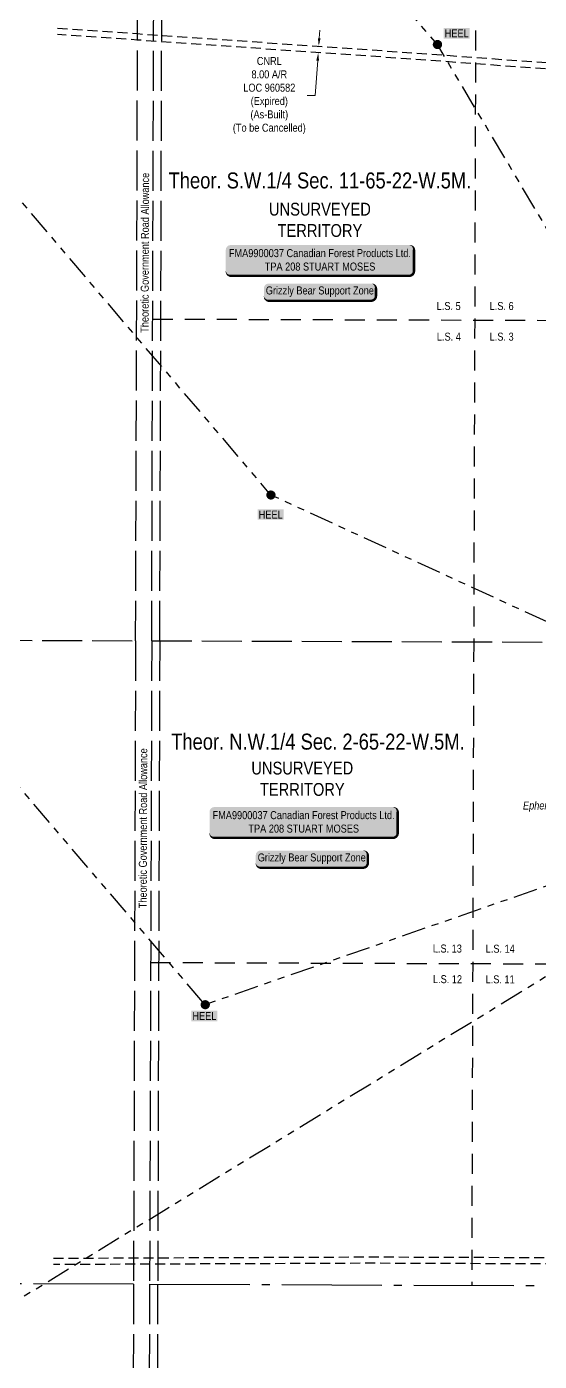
# Model space of a CAD drawing. Extents: x 481150 to 519818, y 6045091 to 6055068.
# Drawn here: x 485165 to 485805, y 6049787 to 6051456 of the extents above; entities that cross this region are included whole.
import ezdxf
from ezdxf.enums import TextEntityAlignment as Align

# ---------------------------------------------------------------- set-up
doc = ezdxf.new("R2010")
doc.units = 0
doc.header["$LTSCALE"] = 5
doc.header["$PDSIZE"] = 0.5
for name, pattern in [('foc-ACCESSROAD', [3.75, 2.5, -1.25]), ('foc-DRILLPATH', [14.75, 6, -1.75, 1.75, -1.75, 1.75, -1.75]), ('foc-LSD', [8, 5, -3]), ('foc-QUARTERLINE', [33, 25, -3, 2, -3]), ('foc-UNSURVEYED', [12.5, 10, -2.5])]:
    doc.linetypes.add(name, pattern=pattern)
doc.layers.get('Defpoints').update_dxf_attribs({"color": 9})
for name, color, linetype in [('AS-WILDLIFE-BLOCK', 131, 'Continuous'), ('C-SYMBOL', 7, 'Continuous'), ('F-AR', 190, 'foc-ACCESSROAD'), ('L-MON', 1, 'Continuous'), ('L-QSEC', 8, 'foc-QUARTERLINE'), ('L-ROAD-T', 7, 'Continuous'), ('L-SECTION-LSD', 7, 'foc-LSD'), ('L-UNS-T', 3, 'Continuous'), ('L-USEC', 7, 'foc-UNSURVEYED'), ('P-PDRILLPATH', 12, 'foc-DRILLPATH'), ('T-WATER-T', 170, 'Continuous')]:
    doc.layers.add(name, color=color, linetype=linetype)
doc.layers.add('C-RW-T', color=13, linetype='Continuous', lineweight=9)
doc.layers.add('F-AR-T', color=190, linetype='Continuous', lineweight=9)
doc.styles.add('100L', font='ARIALN.TTF', dxfattribs={"height": 11})
doc.styles.add('175L', font='ARIALN.TTF', dxfattribs={"height": 20})
doc.styles.add('80', font='ARIALN.TTF', dxfattribs={"height": 10})
doc.styles.add('80CG', font='ARIALN.TTF', dxfattribs={"height": 10})
doc.styles.add('80L', font='ARIALN.TTF', dxfattribs={"height": 10})
doc.dimstyles.new('Compass 5 000', dxfattribs={"dimscale": 5, "dimtxt": 9, "dimasz": 2, "dimexe": 0.2, "dimexo": 0.0625, "dimgap": 0.5, "dimtad": 0, "dimtih": 1, "dimtoh": 1, "dimzin": 0, "dimdsep": 46, "dimtxsty": '80CG', "dimcen": 0.1, "dimse1": 1, "dimse2": 1, "dimclrd": 256, "dimclrt": 256, "dimaunit": 1, "dimadec": 4, "dimazin": 0, "dimtfac": 0.06, "dimtofl": 0, "dimtmove": 0, "dimatfit": 1, "dimfxl": 0.2, "dimtolj": 1, "dimtzin": 0, "dimlwd": -1, "dimarcsym": 0})

# ---------------------------------------------------------------- blocks, each defined once
blk = doc.blocks.new('*U412')
h = blk.add_hatch(color=255)
edge = h.paths.add_edge_path()
edge.add_line((-64, -11.5), (64, -11.5))
edge.add_arc((64, -5.5), 6, 270, 360)
edge.add_line((70, -5.5), (70, 4))
edge.add_arc((64, 4), 6, 0, 90)
edge.add_line((64, 10), (-64, 10))
edge.add_arc((-64, 4), 6, 90, 180)
edge.add_line((-70, 4), (-70, -5.5))
edge.add_arc((-64, -5.5), 6, 180, 270)
at = {"color": 131, "flags": 128}
blk.add_lwpolyline([(-64, -11.5, 3, 3, 0), (64, -11.5, 3, 3, 0.414214), (70, -5.5, 3, 3, 0), (70, 4, 3, 0, 0.414214), (64, 10, 0, 0, 0), (-64, 10, 0, 0, 0.414214), (-70, 4, 0, 0, 0), (-70, -5.5, 0, 3, 0.414214)], format="xyseb", close=True, dxfattribs=at)
at = {"color": 131, "style": '80'}
blk.add_attdef('ENTER_TEXT_001', (-36, -5), '', height=10, dxfattribs=at)
blk = doc.blocks.new('*U406')
h = blk.add_hatch(color=255)
edge = h.paths.add_edge_path()
edge.add_line((-111.5, -20), (111.5, -20))
edge.add_arc((111.5, -14), 6, 270, 360)
edge.add_line((117.5, -14), (117.5, 12.5))
edge.add_arc((111.5, 12.5), 6, 0, 90)
edge.add_line((111.5, 18.5), (-111.5, 18.5))
edge.add_arc((-111.5, 12.5), 6, 90, 180)
edge.add_line((-117.5, 12.5), (-117.5, -14))
edge.add_arc((-111.5, -14), 6, 180, 270)
at = {"color": 44, "flags": 128}
blk.add_lwpolyline([(-111.5, -20, 3, 3, 0), (111.5, -20, 3, 3, 0.414214), (117.5, -14, 3, 3, 0), (117.5, 12.5, 3, 0, 0.414214), (111.5, 18.5, 0, 0, 0), (-111.5, 18.5, 0, 0, 0.414214), (-117.5, 12.5, 0, 0, 0), (-117.5, -14, 0, 3, 0.414214)], format="xyseb", close=True, dxfattribs=at)
at = {"color": 44, "style": '80'}
blk.add_attdef('ENTER_TEXT_001', (-36, -5), '', height=10, dxfattribs=at)
blk = doc.blocks.new('plbh')
at = {"layer": 'L-MON'}
h = blk.add_hatch(color=255, dxfattribs=at)
h.dxf.hatch_style = 1
edge = h.paths.add_edge_path()
edge.add_arc((0, 0), 1.16, 0, 360)
h = blk.add_hatch(color=256, dxfattribs=at)
h.dxf.hatch_style = 1
h.paths.add_polyline_path([(-0.96, 0, 1), (0.96, 0, 1)])
h.paths.add_polyline_path([(0.91, 0, -1), (-0.91, 0, -1)], flags=16)
h.paths.add_polyline_path([(0.45, 0, -1), (-0.45, 0, -1)], flags=0)
h = blk.add_hatch(color=256, dxfattribs=at)
h.dxf.hatch_style = 1
h.paths.add_polyline_path([(-0.45, 0, 1), (0.45, 0, 1)])
h.paths.add_polyline_path([(0.4, 0, -1), (-0.4, 0, -1)], flags=16)
at = {"layer": 'L-MON', "color": 240}
for radius in [0.96, 0.91, 0.45, 0.4]:
    blk.add_circle((0, 0), radius, dxfattribs=at)
blk = doc.blocks.new('*D581')
at = {"layer": 'Defpoints', "color": 0, "transparency": 16777216}
for p in [(485537.8, 6051430.5), (485528.8, 6051423.1), (485537.2, 6051422.5)]:
    blk.add_point(p, dxfattribs=at)
at = {"layer": 'F-AR-T', "transparency": 16777216}
for p, q in [((485530.1, 6051441.1), (485530.7, 6051451.1)), ((485528.1, 6051413.2), (485525.1, 6051369.5)), ((485525.1, 6051369.5), (485515.1, 6051369.5))]:
    blk.add_line(p, q, dxfattribs=at)
for points in [[(485528.4, 6051441.2), (485531.7, 6051441), (485529.4, 6051431.1)], [(485526.4, 6051413.3), (485529.8, 6051413), (485528.8, 6051423.1)]]:
    blk.add_solid(points, dxfattribs=at)
at = {"layer": 'F-AR-T', "transparency": 16777216, "insert": (485467.7, 6051369.5), "char_height": 10, "attachment_point": 5, "style": '80CG'}
blk.add_mtext('\\A1;CNRL\\P8.00 A/R\\PLOC 960582\\P(Expired)\\P(As-Built)\\P(To be Cancelled)', dxfattribs=at)

msp = doc.modelspace()

# ---------------------------------------------------------------- linework, layer by layer
at = {"layer": 'F-AR', "flags": 128}
for points in [[(486281.129, 6051589.008), (486229.79, 6051561.811), (486188.052, 6051489.364), (486127.086, 6051383.545), (486124.954, 6051379.845), (486033.801, 6051386.501), (485639.054, 6051415.459), (485333.284, 6051436.735), (485303.131, 6051438.833), (485203.163, 6051445.789)], [(485203.188, 6051453.807), (485303.157, 6051446.851), (485333.31, 6051444.754), (485639.624, 6051423.44), (486034.384, 6051394.481), (486120.528, 6051388.191), (486127.135, 6051399.658), (486178.837, 6051489.396), (486224.008, 6051567.803), (486264.146, 6051589.066)], [(485198.277, 6049916.354), (485298.263, 6049916.77), (485328.423, 6049916.895), (485595.329, 6049918.004), (486002.426, 6049916.536), (486110.423, 6049917.824), (486420.479, 6049917.032), (486426.442, 6049931.367), (486426.363, 6049928.978), (486427.791, 6049887.044), (486405.054, 6049909.076), (486110.461, 6049909.829), (486002.522, 6049908.541), (485595.33, 6049910.004), (485328.397, 6049908.893), (485298.237, 6049908.768), (485198.251, 6049908.352)]]:
    msp.add_lwpolyline(points, dxfattribs=at)
at = {"layer": 'L-QSEC'}
for p, q in [((485298.12, 6049883.917), (483689.247, 6049889.395)), ((485318.226, 6049883.848), (486087.966, 6049881.23))]:
    msp.add_line(p, q, dxfattribs=at)
at = {"layer": 'L-SECTION-LSD'}
for p, q in [((485722.89, 6050686.715), (485720.408, 6049882.482)), ((485319.522, 6050285.967), (486123.776, 6050283.228))]:
    msp.add_line(p, q, dxfattribs=at)
at = {"layer": 'L-SECTION-LSD', "flags": 128}
for points in [[(485725.41, 6051490.953), (485722.89, 6050686.715)], [(485322.115, 6051090.207), (486126.185, 6051087.461), (486930.255, 6051084.716)]]:
    msp.add_lwpolyline(points, dxfattribs=at)
at = {"layer": 'L-USEC'}
for p, q in [((485300.713, 6050688.155), (485303.304, 6051492.392)), ((485320.819, 6050688.09), (485323.412, 6051492.328)), ((485330.883, 6050688.057), (485333.471, 6051492.295)), ((484496.406, 6050690.897), (485300.713, 6050688.155)), ((485300.713, 6050688.155), (485298.12, 6049883.917)), ((485320.819, 6050688.09), (485318.226, 6049883.852)), ((485320.819, 6050688.086), (486124.962, 6050685.344)), ((485330.883, 6050688.057), (485328.291, 6049883.819)), ((485298.12, 6049883.917), (485296.824, 6049481.583)), ((485318.226, 6049883.852), (485316.932, 6049481.519)), ((485328.286, 6049883.819), (485326.99, 6049481.486))]:
    msp.add_line(p, q, dxfattribs=at)
at = {"layer": 'P-PDRILLPATH', "flags": 128}
for points in [[(486213.474, 6050530.655), (485677.685, 6051433.276), (483044.608, 6054497.231)], [(486216.554, 6050526.815), (485469.674, 6050870.219), (482672.597, 6054165.187)]]:
    msp.add_lwpolyline(points, dxfattribs=at)

# ---------------------------------------------------------------- block references
at = {"layer": 'AS-WILDLIFE-BLOCK'}
ref = msp.add_blockref('*U412', (485530.903, 6051124.526), dxfattribs=at)
ref.add_attrib('ENTER_TEXT_001', 'Grizzly Bear Support Zone', (485463.338, 6051120.907), dxfattribs={"layer": '0', "color": 131, "height": 10, "style": '80'})
ref = msp.add_blockref('*U412', (485520.788, 6050415.889), dxfattribs=at)
ref.add_attrib('ENTER_TEXT_001', 'Grizzly Bear Support Zone', (485453.223, 6050412.27), dxfattribs={"layer": '0', "color": 131, "height": 10, "style": '80'})
at = {"layer": 'C-RW-T'}
ref = msp.add_blockref('*U406', (485530.903, 6051164.185), dxfattribs=at)
ref.add_attrib('ENTER_TEXT_001', 'FMA9900037 Canadian Forest Products Ltd.', (485417.237, 6051167.604), dxfattribs={"layer": '0', "color": 44, "height": 10, "style": '80'})
ref.add_attrib('ENTER_TEXT_002', 'TPA 208 STUART MOSES', (485461.988, 6051150.76), dxfattribs={"layer": '0', "color": 44, "height": 10, "style": '80'})
ref = msp.add_blockref('*U406', (485510.519, 6050461.719), dxfattribs=at)
ref.add_attrib('ENTER_TEXT_001', 'FMA9900037 Canadian Forest Products Ltd.', (485396.852, 6050465.137), dxfattribs={"layer": '0', "color": 44, "height": 10, "style": '80'})
ref.add_attrib('ENTER_TEXT_002', 'TPA 208 STUART MOSES', (485441.604, 6050448.293), dxfattribs={"layer": '0', "color": 44, "height": 10, "style": '80'})
at = {"layer": 'L-MON', "xscale": 4.997778999999992, "yscale": 4.997778999999992, "zscale": 4.997778999999992}
for p in [(485677.685, 6051433.276), (485469.674, 6050870.219), (485387.668, 6050233.172)]:
    msp.add_blockref('plbh', p, dxfattribs=at)

# ---------------------------------------------------------------- texts
at = {"color": 14, "char_height": 9.9947, "attachment_point": 5, "style": '80L', "bg_fill": 1, "box_fill_scale": 1.15, "bg_fill_color": 255, "bg_fill_transparency": 0}
for insert in [(485701.714, 6051447.295), (485469.456, 6050845.804), (485386.63, 6050219.039)]:
    msp.add_mtext_dynamic_manual_height_columns('HEEL', width=29.5884, gutter_width=47.5, heights=[0], dxfattribs=dict(at, insert=insert))
at = {"layer": 'C-SYMBOL', "color": 3, "style": '175L'}
for s, height, p in [('Theor. S.W.1/4 Sec. 11-65-22-W.5M.', 19.98946, (485530.903, 6051247.404)), ('Theor. N.W.1/4 Sec. 2-65-22-W.5M.', 19.98944, (485528.399, 6050546.006))]:
    msp.add_text(s, height=height, dxfattribs=at).set_placement(p, align=Align.BOTTOM_CENTER)
at = {"layer": 'L-ROAD-T', "style": '80L'}
for p in [(485312.28, 6051173.011), (485309.962, 6050453.729)]:
    msp.add_text('Theoretic Government Road Allowance', height=10, rotation=89.818547, dxfattribs=at).set_placement(p, align=Align.MIDDLE_CENTER)
at = {"layer": 'L-UNS-T', "color": 3, "char_height": 16, "attachment_point": 5, "style": '80L'}
for insert in [(485530.903, 6051214.05), (485508.886, 6050515.477)]:
    msp.add_mtext_dynamic_manual_height_columns('UNSURVEYED TERRITORY', width=126.41375, gutter_width=47.5, heights=[0], dxfattribs=dict(at, insert=insert))

# ---------------------------------------------------------------- dimensions: what is measured, and where the dimension line sits
at = {"layer": 'F-AR-T', "color": 5}
dim = msp.add_linear_dim(base=(485528.801, 6051423.131), p1=(485537.804, 6051430.525), p2=(485537.249, 6051422.543), angle=266.019682, text='CNRL\\P8.00 A/R\\PLOC 960582\\P(Expired)\\P(As-Built)\\P(To be Cancelled)', dimstyle='Compass 5 000', dxfattribs=at)
dim.commit()
dim.dimension.update_dxf_attribs({"geometry": '*D581', "text_midpoint": (485467.738, 6051369.524), "dimtype": 161})

# ---------------------------------------------------------------- next in the draw order: texts
at = {"layer": 'L-SECTION-LSD', "attachment_point": 1, "rotation": 359.804887, "style": '100L', "bg_fill": 3, "box_fill_scale": 1.5, "bg_fill_color": 256, "bg_fill_transparency": 0}
for s, width, insert, char_height in [('\\pi1.8878;L.S. 13', 36.81477, (485670.004, 6050308.456), 9.99472), ('L.S. 14', 36.97866, (485737.927, 6050308.224), 9.9947), ('\\pi2.2265;L.S. 12', 37.09213, (485669.874, 6050270.191), 9.99472), ('L.S. 11', 36.43025, (485737.797, 6050269.96), 9.9947)]:
    msp.add_mtext_dynamic_manual_height_columns(s, width=width, gutter_width=54.971, heights=[0], dxfattribs=dict(at, insert=insert, char_height=char_height))

# ---------------------------------------------------------------- next in the draw order: linework, layer by layer
at = {"layer": 'P-PDRILLPATH', "flags": 128}
for points in [[(486219.271, 6050522.654), (485387.668, 6050233.172), (482304.586, 6053845.146)], [(486223.066, 6050519.445), (485054.651, 6049803.101), (481870.575, 6053575.106)]]:
    msp.add_lwpolyline(points, dxfattribs=at)

# ---------------------------------------------------------------- next in the draw order: texts
at = {"layer": 'L-SECTION-LSD', "attachment_point": 1, "rotation": 359.804349, "style": '100L', "bg_fill": 3, "box_fill_scale": 1.5, "bg_fill_color": 256, "bg_fill_transparency": 0}
for s, width, insert, char_height in [('\\pi1.7737;L.S. 5', 30.40114, (485674.966, 6051111.496), 9.99473), ('L.S. 6', 30.48313, (485742.89, 6051111.496), 9.9947), ('\\pi2.0011;L.S. 4', 30.53989, (485674.966, 6051073.231), 9.99473), ('L.S. 3', 30.37591, (485742.89, 6051073.231), 9.9947)]:
    msp.add_mtext_dynamic_manual_height_columns(s, width=width, gutter_width=55, heights=[0], dxfattribs=dict(at, insert=insert, char_height=char_height))
at = {"layer": 'T-WATER-T', "insert": (485781.387, 6050487.161), "char_height": 10, "attachment_point": 1, "style": '80L', "bg_fill": 3, "box_fill_scale": 1.1, "bg_fill_color": 256, "bg_fill_transparency": 0}
msp.add_mtext_dynamic_manual_height_columns('\\pi3.1051;{\\fArial Narrow|b0|i1|c0|p34;Ephemeral Draw}', width=91.58537, gutter_width=50, heights=[0], dxfattribs=at)

doc.saveas('drawing.dxf')
